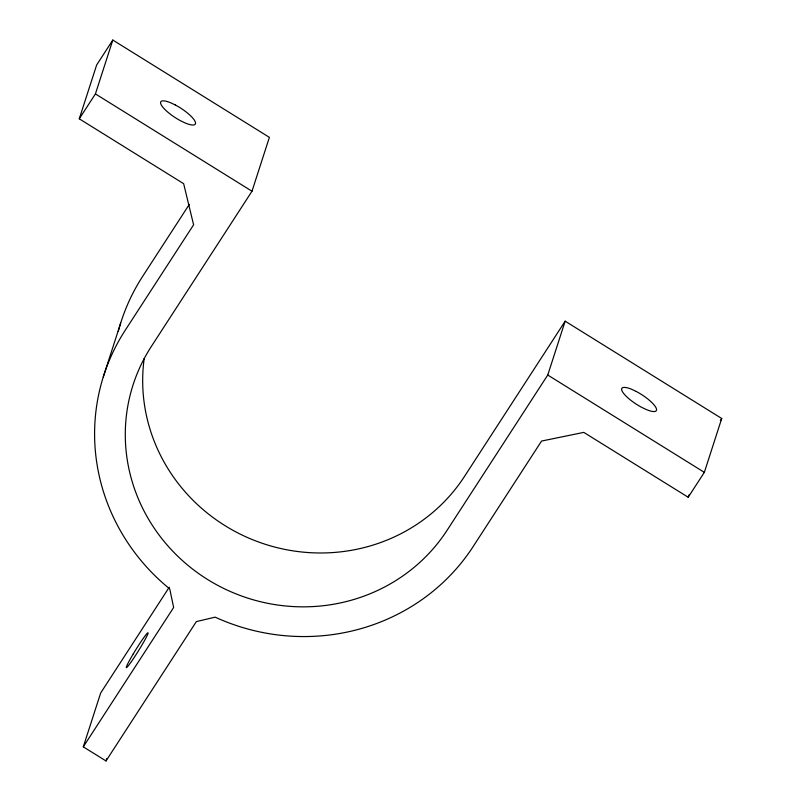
<?xml version="1.0" encoding="UTF-8"?>
<svg xmlns="http://www.w3.org/2000/svg" width="801" height="801" viewBox="0 0 801 801"><rect width="100%" height="100%" fill="white"/><g stroke="black" fill="none" stroke-linecap="round" stroke-linejoin="round"><path stroke-width="1.2" d="M83.294 746.832L173.647 607.488L169.742 588.925A205.326 197.376 17.9 0 1 125.206 330.292L193.602 224.811L183.649 183.689L79.269 118.808L96.661 64.951L112.811 40.05L269.386 137.361L251.995 191.219L151.309 346.513A174.528 167.769 17.9 0 0 207.679 579.554A174.528 167.769 17.9 0 0 447.068 530.332L547.754 375.038L565.156 321.181L721.731 418.492L704.339 472.35L688.189 497.251L583.799 432.38L541.556 441.061L473.161 546.552A205.326 197.376 17.9 0 1 215.159 617.15L196.355 621.596L106.002 760.95L83.294 746.832L100.686 692.975L169.301 587.153M79.269 118.808L95.419 93.907L112.811 40.05M103.279 376.951L120.671 323.093M106.002 760.95L106.753 758.607M688.189 497.251L688.95 494.908M189.326 204.375L142.608 276.435A205.326 197.376 17.9 0 0 118.288 331.364M565.156 321.181L464.46 476.475A174.528 167.769 17.9 0 1 258.062 541.806A174.528 167.769 17.9 0 1 144.2 358.488M720.389 420.565L721.731 418.492M95.419 93.907L251.995 191.219M547.754 375.038L704.339 472.35M133.286 653.866L130.783 658.162A20.536 1.422 -58.1 0 0 127.559 666.682A20.536 1.422 -58.1 0 0 141.036 646.597L143.549 642.302A20.536 1.422 -58.1 0 0 146.763 633.781A20.536 1.422 -58.1 0 0 133.286 653.866M175.229 104.931L170.863 102.858A20.536 5.477 33 0 0 161.311 105.001A20.536 5.477 33 0 0 180.876 120.931L185.241 123.004A20.536 5.477 33 0 0 194.793 120.861A20.536 5.477 33 0 0 175.229 104.931M636.274 391.469L631.899 389.396A20.536 5.477 33 0 0 622.357 391.539A20.536 5.477 33 0 0 641.921 407.469L646.287 409.541A20.536 5.477 33 0 0 655.829 407.399A20.536 5.477 33 0 0 636.274 391.469"/></g></svg>
